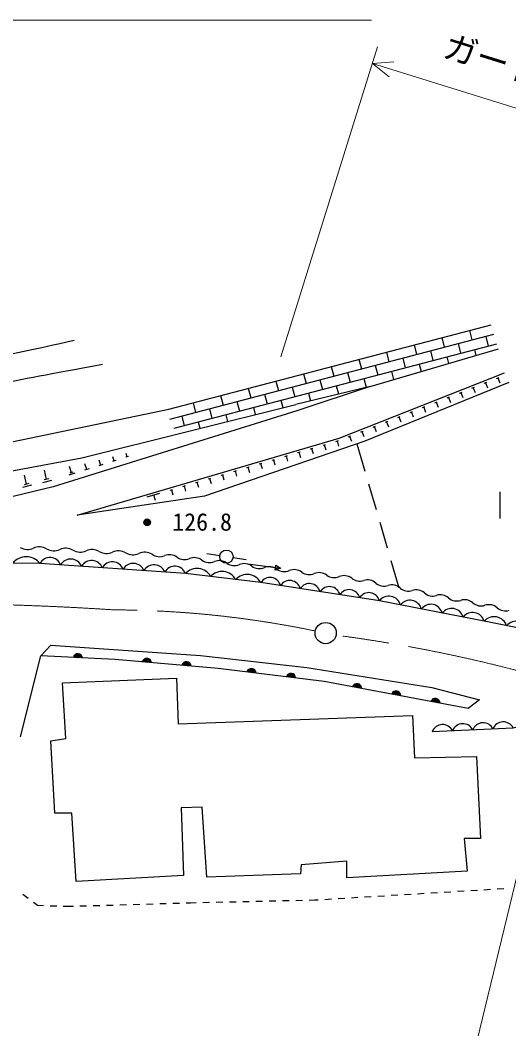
# Model space of a CAD drawing. Units: millimetres, scale not verified. Extents: x 40000 to 680000, y 20000 to 380000.
# Drawn here: x 349619 to 386395, y 264156 to 340072 of the extents above; entities that cross this region are included whole.
import ezdxf
from ezdxf.enums import TextEntityAlignment as Align

# ---------------------------------------------------------------- set-up
doc = ezdxf.new("R2010")
doc.units = ezdxf.units.MM
doc.header["$LTSCALE"] = 1000
doc.linetypes.add('CHAIN', pattern=[18.5, 12, -1.5, 3.5, -1.5])
for name, color, linetype, lineweight in [('M-BGD', 7, 'Continuous', 25), ('M-BGD-EXST', 7, 'Continuous', 25), ('M-BMK', 2, 'CHAIN', 13), ('M-BMK-SRVR', 3, 'Continuous', 25), ('M-STR-HTXT', 7, 'Continuous', 13)]:
    doc.layers.add(name, color=color, linetype=linetype, lineweight=lineweight)
doc.styles.add('ＭＳ ゴシック', font='')
doc.styles.get('ＭＳ ゴシック').set_extended_font_data('MS Gothic')

msp = doc.modelspace()

# ---------------------------------------------------------------- linework, layer by layer
at = {"layer": 'M-BGD'}
for p, q in [((383425, 316727), (383615, 316001)), ((360881, 310043), (385273, 316436)), ((381345, 316182), (381536, 315456)), ((384655, 316274), (384845, 315548)), ((361215, 309355), (385491, 315717)), ((375968, 312507), (385610, 315327)), ((377186, 315091), (377376, 314366)), ((379266, 315636), (379456, 314911)), ((380496, 315183), (380686, 314458)), ((382575, 315729), (382766, 315003)), ((383805, 315276), (383921, 314833)), ((375106, 314546), (375296, 313821)), ((378416, 314638), (378606, 313913)), ((381726, 314731), (381857, 314230)), ((373026, 314001), (373217, 313276)), ((374256, 313548), (374447, 312823)), ((376336, 314093), (376526, 313368)), ((377566, 313640), (377728, 313022)), ((379646, 314185), (379793, 313626)), ((368867, 312911), (369057, 312185)), ((370947, 313456), (371137, 312731)), ((372177, 313003), (372367, 312278)), ((375486, 313095), (375655, 312453)), ((384548, 312741), (384734, 312815)), ((384641, 312778), (384787, 312406)), ((385478, 313108), (385664, 313181)), ((385571, 313145), (385718, 312772)), ((366787, 312366), (366977, 311640)), ((370097, 312458), (370287, 311733)), ((375968, 312507), (370361, 311153)), ((373407, 312550), (373567, 311940)), ((382687, 312009), (382873, 312082)), ((382780, 312045), (382926, 311673)), ((383617, 312375), (383803, 312448)), ((383710, 312412), (383857, 312040)), ((362628, 311276), (362818, 310550)), ((364707, 311821), (364898, 311095)), ((365937, 311368), (366128, 310642)), ((368017, 311913), (368207, 311187)), ((369247, 311460), (369391, 310912)), ((371327, 312005), (371478, 311428)), ((380826, 311276), (381012, 311349)), ((380919, 311312), (381066, 310940)), ((381756, 311642), (381942, 311715)), ((381849, 311679), (381996, 311307)), ((363858, 310823), (364048, 310097)), ((367167, 310915), (367304, 310392)), ((378965, 310543), (379151, 310616)), ((379058, 310580), (379205, 310207)), ((379895, 310909), (380082, 310983)), ((379989, 310946), (380135, 310574)), ((361778, 310278), (361968, 309552)), ((363008, 309825), (363131, 309354)), ((365088, 310370), (365218, 309873)), ((377104, 309810), (377290, 309883)), ((377197, 309847), (377344, 309475)), ((378035, 310177), (378221, 310250)), ((378128, 310213), (378274, 309841)), ((375243, 309077), (375429, 309151)), ((375336, 309114), (375483, 308742)), ((376174, 309444), (376360, 309517)), ((376267, 309480), (376413, 309108)), ((373373, 308371), (373565, 308427)), ((373469, 308399), (373582, 308015)), ((374313, 308711), (374499, 308784)), ((374406, 308747), (374552, 308375)), ((357672, 307204), (357591, 307460)), ((370495, 307524), (370687, 307581)), ((370591, 307552), (370704, 307169)), ((371455, 307806), (371647, 307863)), ((371551, 307835), (371663, 307451)), ((372414, 308088), (372606, 308145)), ((372510, 308117), (372623, 307733)), ((374968, 308174), (375566, 306123)), ((355689, 306583), (355572, 306958)), ((356829, 306940), (356578, 306862)), ((356703, 306901), (356605, 307215)), ((357774, 307237), (357569, 307172)), ((367617, 306678), (367809, 306734)), ((367713, 306706), (367826, 306322)), ((368576, 306960), (368768, 307016)), ((368672, 306988), (368785, 306604)), ((369536, 307242), (369728, 307299)), ((369632, 307270), (369745, 306887)), ((351601, 305511), (351438, 306193)), ((353739, 305973), (353286, 305831)), ((353477, 306015), (353335, 306468)), ((353590, 306050), (353364, 305979)), ((354801, 306305), (354451, 306196)), ((354626, 306250), (354489, 306688)), ((355839, 306630), (355539, 306537)), ((365698, 306114), (365890, 306170)), ((365794, 306142), (365907, 305758)), ((366658, 306396), (366850, 306452)), ((366754, 306424), (366867, 306040)), ((350268, 305191), (349927, 305109)), ((350098, 305150), (349934, 305833)), ((351983, 305422), (351301, 305259)), ((351772, 305552), (351431, 305470)), ((362820, 305267), (363012, 305324)), ((362916, 305295), (363029, 304912)), ((363780, 305549), (363971, 305606)), ((363876, 305578), (363988, 305194)), ((364739, 305832), (364931, 305888)), ((364835, 305860), (364948, 305476)), ((350480, 305062), (349797, 304898)), ((359175, 304195), (360134, 304477)), ((360901, 304703), (361093, 304759)), ((360997, 304731), (361110, 304348)), ((361861, 304985), (362053, 305042)), ((361957, 305013), (362070, 304630)), ((375846, 305163), (376407, 303244)), ((385728, 304575), (385728, 302575)), ((359654, 304336), (359767, 303953)), ((376687, 302284), (377247, 300364)), ((366741, 299148), (369219, 298816)), ((377527, 299404), (378125, 297354)), ((368822, 298680), (368872, 299052)), ((369219, 298816), (368822, 298680)), ((368872, 299052), (369219, 298816)), ((349640, 286121), (351177, 292221)), ((370705, 275828), (363661, 275559)), ((350219, 273969), (349820, 274270)), ((376041, 274089), (375542, 274058)), ((377039, 274149), (376540, 274119)), ((378037, 274209), (377538, 274179)), ((379035, 274270), (378536, 274240)), ((380033, 274330), (379534, 274300)), ((381031, 274391), (380532, 274360)), ((382030, 274451), (381531, 274421)), ((383028, 274511), (382529, 274481)), ((384026, 274572), (383527, 274542)), ((385024, 274632), (384525, 274602)), ((386022, 274693), (385523, 274662)), ((350932, 273431), (350618, 273668)), ((351367, 273417), (350932, 273431)), ((352367, 273383), (351867, 273400)), ((353302, 273351), (352866, 273366)), ((353621, 273361), (353302, 273351)), ((354620, 273391), (354120, 273376)), ((355620, 273420), (355120, 273406)), ((356619, 273450), (356120, 273435)), ((357619, 273480), (357119, 273465)), ((358618, 273510), (358119, 273495)), ((359618, 273540), (359118, 273525)), ((360618, 273569), (360118, 273554)), ((361617, 273599), (361117, 273584)), ((362436, 273624), (362117, 273614)), ((362866, 273633), (362436, 273624)), ((363866, 273655), (363366, 273644)), ((364866, 273678), (364366, 273666)), ((365866, 273700), (365366, 273689)), ((366865, 273722), (366366, 273711)), ((367865, 273744), (367365, 273733)), ((368865, 273766), (368365, 273755)), ((369865, 273789), (369365, 273778)), ((370864, 273811), (370365, 273800)), ((371795, 273832), (371364, 273822)), ((372048, 273847), (371795, 273832)), ((373046, 273907), (372547, 273877)), ((374044, 273968), (373545, 273938)), ((375042, 274028), (374543, 273998))]:
    msp.add_line(p, q, dxfattribs=at)
for points in [[(333484, 305725), (342830, 307057), (360800, 310783), (385054, 317154)], [(353900, 302822), (373615, 308619), (386080, 313528)], [(386390, 312791), (375564, 308378), (363499, 304247), (353900, 302822)], [(375968, 312507), (370438, 310679), (352113, 304939), (333692, 300520), (316315, 297998), (310503, 297062), (305039, 296509), (294136, 296125)], [(290426, 297191), (296568, 297804), (311267, 300547), (322951, 301926), (331065, 302777), (341432, 304760), (354247, 307142), (370361, 311153)], [(391319, 293482), (384534, 294831), (376658, 296368), (367724, 297737), (362068, 298421), (351102, 299182), (347000, 299198)], [(384177, 288907), (383344, 288267), (372505, 290300), (364523, 291277), (356765, 291949), (351177, 292221), (351930, 293038)], [(351930, 293038), (363186, 292253), (371200, 291341), (380606, 289836), (384177, 288907)], [(361725, 280779), (361919, 275684), (353845, 275246), (353497, 280387), (352222, 280385), (351916, 285824), (353063, 285996), (352801, 290202), (361385, 290556), (361518, 287114), (379152, 287737), (379285, 284551), (383959, 284643), (384267, 278482), (383034, 278480), (383251, 276015), (374200, 275533), (374198, 276766), (370756, 276505), (370705, 275828)], [(389714, 286862), (388962, 287338), (386721, 286794), (380636, 286521)], [(363661, 275559), (363313, 280828), (361725, 280779)]]:
    msp.add_lwpolyline(points, dxfattribs=at)
for radius in [250, 204, 159, 114, 68.2, 22.7]:
    msp.add_circle((359175, 302279), radius, dxfattribs=at)
for centre, radius, start, end in [((350162, 301280), 1050, 238.87839, 295.35071), ((351061, 299382), 1050, 58.87839, 115.35071), ((352147, 301180), 1050, 238.87839, 295.35071), ((353047, 299282), 1050, 58.87839, 115.35071), ((354133, 301080), 1050, 238.87839, 295.35071), ((355032, 299182), 1050, 58.87839, 115.35071), ((356118, 300980), 1050, 238.87839, 295.35071), ((357018, 299082), 1050, 58.87839, 115.35071), ((358103, 300880), 1050, 238.87839, 295.35071), ((359003, 298982), 1050, 58.87839, 115.35071), ((360114, 300650), 957, 233.54556, 292.77973), ((350074, 298384), 1302, 37.79102, 141.76168), ((351860, 298762), 866, 21.05298, 151.01215), ((353427, 298653), 866, 21.05298, 151.01215), ((354993, 298544), 866, 21.05298, 151.01215), ((356560, 298436), 866, 21.05298, 151.01215), ((358126, 298327), 866, 21.05298, 151.01215), ((360855, 298886), 957, 53.54556, 112.77973), ((361992, 300425), 957, 233.54556, 292.77973), ((362733, 298661), 957, 53.54556, 112.77973), ((363870, 300200), 957, 233.54556, 292.77973), ((364611, 298436), 957, 53.54556, 112.77973), ((365748, 299975), 957, 233.54556, 292.77973), ((366489, 298211), 957, 53.54556, 112.77973), ((359693, 298219), 866, 21.05298, 151.01215), ((361259, 298110), 866, 21.05298, 151.01215), ((362932, 297660), 1152, 27.56003, 138.63931), ((364818, 297432), 1152, 27.56003, 138.63931), ((366703, 297204), 1152, 27.56003, 138.63931), ((367626, 299750), 957, 233.54556, 292.77973), ((368367, 297986), 957, 53.54556, 112.77973), ((369504, 299525), 957, 233.54556, 292.77973), ((370244, 297760), 957, 53.54556, 112.77973), ((371381, 299299), 957, 233.54556, 292.77973), ((372122, 297535), 957, 53.54556, 112.77973), ((368420, 297309), 817, 14.13464, 148.44249), ((369909, 297081), 817, 14.13464, 148.44249), ((371399, 296853), 817, 14.13464, 148.44249), ((373259, 299074), 957, 233.54556, 292.77973), ((374000, 297310), 957, 53.54556, 112.77973), ((375185, 298774), 929, 228.39233, 288.53474), ((375776, 297013), 929, 48.39233, 108.53474), ((377009, 298402), 929, 228.39233, 288.53474), ((372888, 296624), 817, 14.13464, 148.44249), ((374377, 296396), 817, 14.13464, 148.44249), ((375866, 296168), 817, 14.13464, 148.44249), ((377599, 296641), 929, 48.39233, 108.53474), ((378833, 298029), 929, 228.39233, 288.53474), ((379423, 296268), 929, 48.39233, 108.53474), ((380657, 297657), 929, 228.39233, 288.53474), ((377370, 295827), 894, 15.1009, 142.81175), ((378946, 295520), 894, 15.1009, 142.81175), ((380521, 295213), 894, 15.1009, 142.81175), ((381247, 295896), 929, 48.39233, 108.53474), ((382480, 297285), 929, 228.39233, 288.53474), ((383071, 295524), 929, 48.39233, 108.53474), ((384304, 296913), 929, 228.39233, 288.53474), ((384895, 295152), 929, 48.39233, 108.53474), ((382096, 294905), 894, 15.1009, 142.81175), ((383671, 294598), 894, 15.1009, 142.81175), ((386128, 296540), 929, 228.39233, 288.53474), ((385285, 294174), 998, 18.68098, 138.8367), ((386981, 293837), 998, 18.68098, 138.8367), ((353969, 292031), 354, 6.0087, 168.41388), ((353969, 292031), 283, 8.23274, 166.18984), ((353969, 292031), 212, 11.97907, 162.44352), ((353969, 292031), 142, 19.6908, 154.73179), ((353969, 292031), 100, 30.00846, 144.41412), ((359145, 291689), 354, 3.84298, 166.24816), ((359145, 291689), 283, 6.06702, 164.02412), ((359145, 291689), 212, 9.81334, 160.27779), ((359145, 291689), 142, 17.52507, 152.56606), ((359145, 291689), 100, 27.84274, 142.2484), ((362134, 291429), 354, 3.84298, 166.24816), ((362134, 291429), 283, 6.06702, 164.02412), ((362134, 291429), 212, 9.81334, 160.27779), ((362134, 291429), 142, 17.52507, 152.56606), ((362134, 291429), 100, 27.84274, 142.2484), ((367018, 290917), 354, 1.82098, 164.22615), ((367018, 290917), 283, 4.04501, 162.00211), ((367018, 290917), 212, 7.79134, 158.25579), ((367018, 290917), 142, 15.50307, 150.54406), ((367018, 290917), 100, 25.82073, 140.2264), ((369996, 290552), 354, 1.82098, 164.22615), ((369996, 290552), 283, 4.04501, 162.00211), ((369996, 290552), 212, 7.79134, 158.25579), ((369996, 290552), 142, 15.50307, 150.54406), ((369996, 290552), 100, 25.82073, 140.2264), ((374966, 289783), 354, 358.17265, 160.57782), ((374966, 289783), 283, 0.39668, 158.35379), ((374966, 289783), 212, 4.14301, 154.60746), ((374966, 289783), 142, 11.85474, 146.89573), ((374966, 289783), 100, 22.1724, 136.57807), ((377914, 289230), 354, 358.17265, 160.57782), ((377914, 289230), 283, 0.39668, 158.35379), ((377914, 289230), 212, 4.14301, 154.60746), ((377914, 289230), 142, 11.85474, 146.89573), ((377914, 289230), 100, 22.1724, 136.57807), ((380863, 288677), 354, 358.17265, 160.57782), ((380863, 288677), 283, 0.39668, 158.35379), ((380863, 288677), 212, 4.14301, 154.60746), ((380863, 288677), 142, 11.85474, 146.89573), ((380863, 288677), 100, 22.1724, 136.57807), ((381412, 286226), 830, 25.97001, 159.15304), ((382933, 286294), 830, 25.97001, 159.15304), ((384454, 286362), 830, 25.97001, 159.15304), ((385975, 286430), 830, 25.97001, 159.15304)]:
    msp.add_arc(centre, radius, start, end, dxfattribs=at)
for points, knots in [([(67375, 315521), (72153, 316214), (73698, 316578), (77773, 316447), (80040, 316374), (81304, 316197), (83560, 315960), (86951, 315603), (88848, 315376), (92224, 314898), (103709, 313271), (109975, 310952), (121553, 310228), (130781, 309651), (135986, 309595), (145223, 310011), (155525, 310476), (161224, 311799), (171524, 312306), (180133, 312730), (184973, 312335), (193591, 312525), (201790, 312706), (206369, 313273), (214570, 313353), (219955, 313405), (222970, 313198), (228356, 313189), (231586, 313184), (233396, 313345), (236625, 313260), (241581, 313131), (244323, 312491), (249270, 312156), (252297, 311950), (254012, 312076), (257025, 311721), (261703, 311169), (264149, 309904), (268758, 308935), (271110, 308441), (272415, 308052), (274804, 307797), (277030, 307559), (278293, 307614), (280531, 307594), (286889, 307538), (290461, 307440), (296807, 307833), (302504, 308186), (305659, 308807), (311338, 309386), (313792, 309636), (315171, 309739), (317626, 309991), (321336, 310372), (323427, 310484), (327117, 311025), (334930, 312170), (339297, 312921), (347025, 314543), (349635, 315090), (350493, 315257), (353695, 315998)], [0, 0, 0, 0, 1, 1, 1, 2, 2, 2, 3, 3, 3, 4, 4, 4, 5, 5, 5, 6, 6, 6, 7, 7, 7, 8, 8, 8, 9, 9, 9, 10, 10, 10, 11, 11, 11, 12, 12, 12, 13, 13, 13, 14, 14, 14, 15, 15, 15, 16, 16, 16, 17, 17, 17, 18, 18, 18, 19, 19, 19, 20, 20, 20, 21, 21, 21, 21]), ([(160790, 296701), (162894, 297384), (163427, 297557), (165113, 298117), (166823, 298685), (167787, 298987), (169485, 299590), (170434, 299928), (170932, 300218), (171902, 300487), (173190, 300845), (173942, 300957), (175273, 301079), (177030, 301241), (178024, 301194), (179788, 301256), (182675, 301357), (184294, 301363), (187179, 301495), (190983, 301668), (193115, 301760), (196910, 302063), (199046, 302233), (200235, 302421), (202373, 302560), (208675, 302971), (212232, 302504), (218539, 302820), (221947, 302991), (223884, 302945), (227249, 303514), (229071, 303822), (230097, 304045), (231837, 304669), (236320, 306276), (238543, 307946), (243090, 309361), (245632, 310152), (247184, 310273), (249846, 310265), (253210, 310254), (255086, 309706), (258347, 308876), (262545, 307806), (264455, 305511), (268764, 305068), (271291, 304808), (272715, 305385), (275252, 305507), (278923, 305684), (280983, 305660), (284656, 305774), (290732, 305962), (294154, 305777), (300209, 306308), (306565, 306866), (310030, 307965), (316369, 308691), (321127, 309236), (323832, 309127), (328590, 309669), (333514, 310230), (336281, 310511), (341166, 311346), (343435, 311734), (344685, 312060), (346944, 312503), (350407, 313182), (351507, 313378), (355822, 314174)], [0, 0, 0, 0, 1, 1, 1, 2, 2, 2, 3, 3, 3, 4, 4, 4, 5, 5, 5, 6, 6, 6, 7, 7, 7, 8, 8, 8, 9, 9, 9, 10, 10, 10, 11, 11, 11, 12, 12, 12, 13, 13, 13, 14, 14, 14, 15, 15, 15, 16, 16, 16, 17, 17, 17, 18, 18, 18, 19, 19, 19, 20, 20, 20, 21, 21, 21, 22, 22, 22, 23, 23, 23, 23])]:
    msp.add_open_spline(points, degree=3, knots=knots, dxfattribs=at)
at = {"layer": 'M-BGD-EXST'}
for p, q in [((364645, 299767), (363657, 299916)), ((365635, 299623), (366625, 299484))]:
    msp.add_line(p, q, dxfattribs=at)
msp.add_circle((365140, 299693), 500, dxfattribs=at)
at = {"layer": 'M-BMK'}
for centre, radius, start, end in [((341748, 65872), 230302, 86.2729, 95.60608), ((356414, 220111), 75577, 78.23466, 89.7694), ((358898, 183309), 111421, 73.51718, 82.52497)]:
    msp.add_arc(centre, radius, start, end, dxfattribs=at)
at = {"layer": 'M-BMK-SRVR'}
msp.add_circle((372609, 293941), 800, dxfattribs=at)
at = {"layer": 'M-STR-HTXT'}
for p, q in [((369229, 314743), (376521, 338067)), ((376131, 336821), (377742, 336946)), ((407681, 326956), (376131, 336821)), ((376131, 336821), (377384, 335800)), ((388548, 282055), (379787, 245915))]:
    msp.add_line(p, q, dxfattribs=at)
msp.add_lwpolyline([(346956, 308191), (346956, 340072), (376056, 340072)], dxfattribs=at)

# ---------------------------------------------------------------- texts
at = {"layer": 'M-BGD', "style": 'ＭＳ ゴシック'}
msp.add_text('126.8', height=1320, dxfattribs=at).set_placement((361066, 301252), align=Align.BOTTOM_LEFT)
at = {"layer": 'M-STR-HTXT', "style": 'ＭＳ ゴシック'}
msp.add_text('ガードレール L=33.0', height=1833, rotation=342.638, dxfattribs=at).set_placement((392490, 333278), align=Align.BOTTOM_CENTER)

doc.saveas('drawing.dxf')
